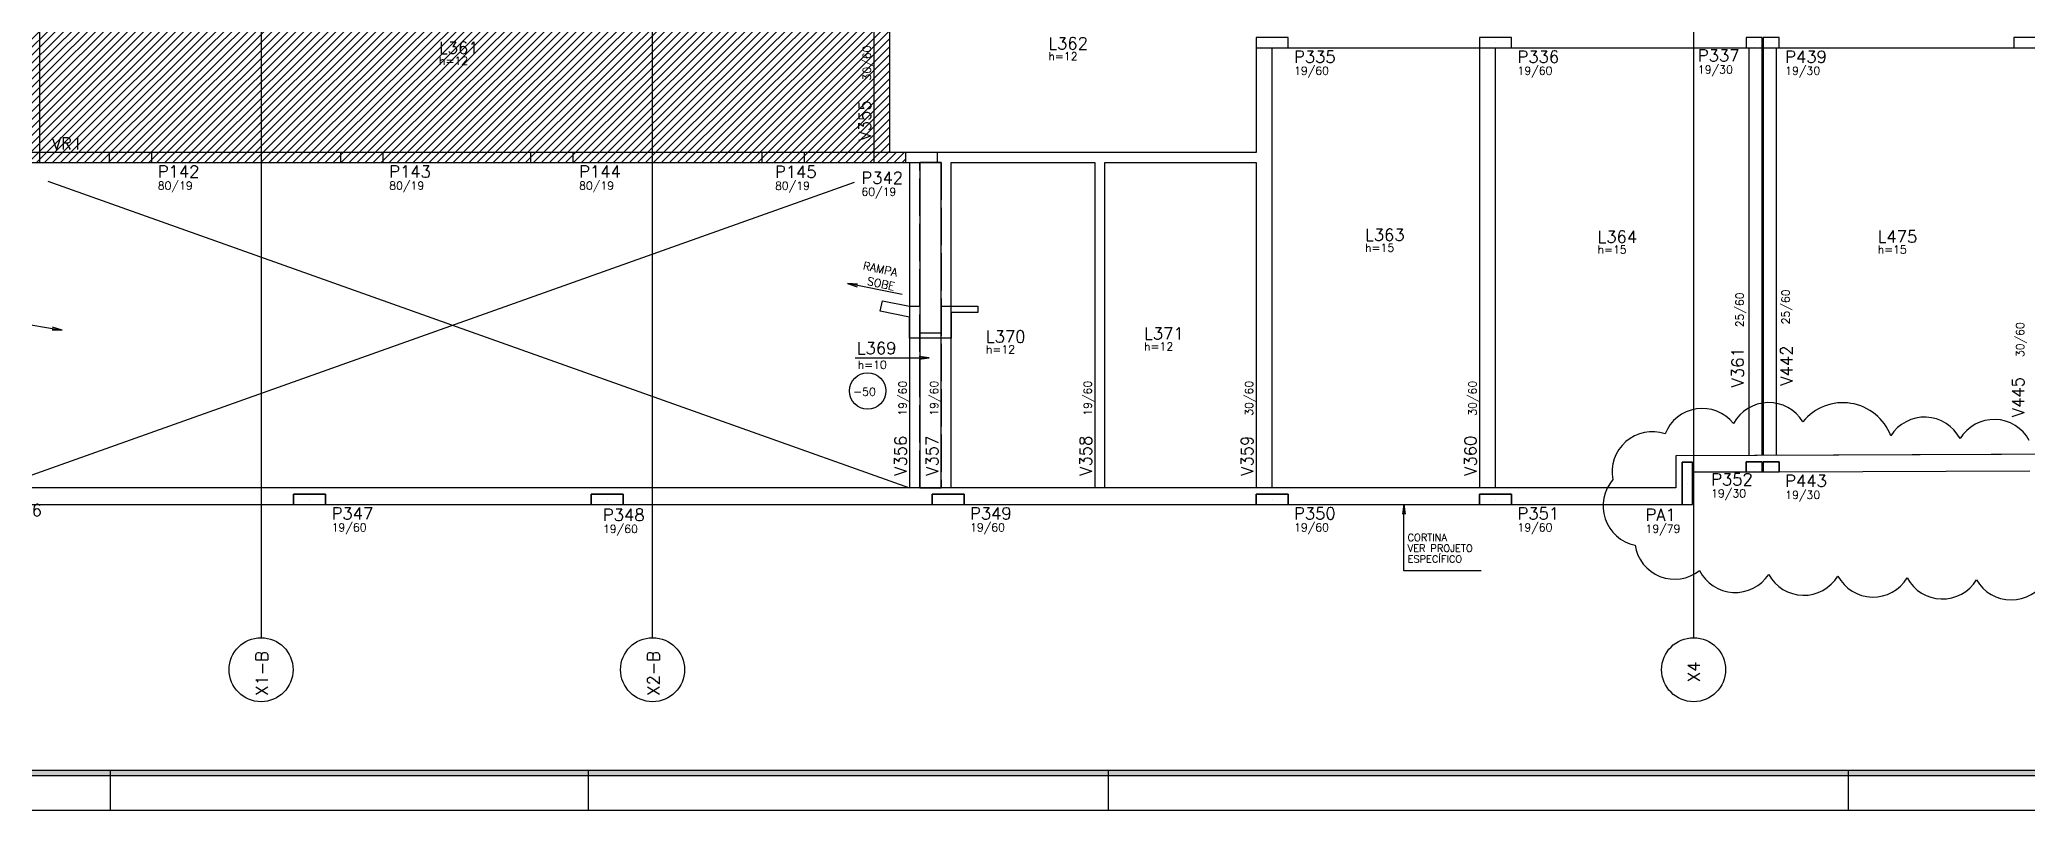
# Model space of a CAD drawing. Extents: x -9640 to 3028, y -572 to 5735.
# Drawn here: x -7300 to -3574, y -572 to 873 of the extents above; entities that cross this region are included whole.
import ezdxf

# ---------------------------------------------------------------- set-up
doc = ezdxf.new("R2010")
doc.units = 0
doc.header["$LTSCALE"] = 100
doc.header["$MEASUREMENT"] = 0
doc.linetypes.add('ESTILO_TQS_0001', pattern=[0.85, 0.7, -0.15])
doc.layers.get('0').update_dxf_attribs({"color": 245, "linetype": 'CONTINUOUS'})
for name, color, linetype in [('01', 7, 'CONTINUOUS'), ('10', 7, 'CONTINUOUS'), ('100', 7, 'CONTINUOUS'), ('11', 7, 'CONTINUOUS'), ('12', 7, 'CONTINUOUS'), ('13', 7, 'CONTINUOUS'), ('18', 4, 'CONTINUOUS'), ('2', 5, 'CONTINUOUS'), ('201', 7, 'ESTILO_TQS_0001'), ('221', 102, 'CONTINUOUS'), ('241', 4, 'CONTINUOUS'), ('242', 7, 'CONTINUOUS'), ('244', 6, 'CONTINUOUS'), ('27', 7, 'CONTINUOUS'), ('3', 1, 'CONTINUOUS'), ('30', 7, 'CONTINUOUS'), ('8', 7, 'CONTINUOUS'), ('9', 3, 'CONTINUOUS')]:
    doc.layers.add(name, color=color, linetype=linetype)
doc.styles.get("Standard").update_dxf_attribs({"font": 'ROMANS.SHX'})

msp = doc.modelspace()

# ---------------------------------------------------------------- hatches: boundary and pattern name
at = {"layer": '244', "linetype": 'Continuous'}
h = msp.add_hatch(dxfattribs=at)
h.set_pattern_fill('ANSI31', color=256, scale=85)
h.paths.add_polyline_path([(-7330.126007, 1081.596), (-7360.126007, 1081.596), (-7360.126007, 1062.596), (-7330.126, 1062.596), (-7330.126, 661.596), (-7360.126, 661.596), (-7360.126, 642.596), (-5676.126, 642.596), (-5676.126, 661.596), (-5706.126, 661.596), (-5706.126, 4326.596), (-7330.126007, 4326.596)])

# ---------------------------------------------------------------- linework, layer by layer
for p, q in [((-7168.325601, -497.090714), (-7168.325601, -572.090714)), ((-6272.075601, -497.090714), (-6272.075601, -572.090714)), ((-5297.075601, -497.090714), (-5297.075601, -572.090714)), ((-3909.575601, -497.090714), (-3909.575601, -572.090714))]:
    msp.add_line(p, q)
for points in [[(-9639.575601, -572.090714), (3027.924399, -572.090714), (3027.924399, 5735.409286), (-9639.575601, 5735.409286), (-9639.575601, -572.090714)], [(2952.924399, -497.090714), (2952.924399, -507.590714), (-9462.575601, -507.590714), (-9462.575601, 5670.909286), (2952.924399, 5670.909286), (2952.924399, 5660.409286), (-9452.075601, 5660.409286), (-9452.075601, -497.090714), (2952.924399, -497.090714)], [(-9452.075601, -497.090714), (2952.924399, -497.090714), (2952.924399, 5660.409286), (-9452.075601, 5660.409286), (-9452.075601, -497.090714)]]:
    msp.add_lwpolyline(points)
for points in [[(2952.924399, -507.590714), (-9462.575601, -507.590714), (-9452.075601, -497.090714)], [(2952.924399, -507.590714), (-9452.075601, -497.090714), (2952.924399, -497.090714)]]:
    msp.add_solid(points)
at = {"layer": '01'}
for p, q in [((-2552.298828, 99.796), (-4232.626021, 92.655338)), ((-4232.626021, 92.655338), (-4232.626021, 32.796)), ((-4201.426021, 62.596), (-4100.626021, 62.596)), ((-4068.626021, 62.596), (-4070.626021, 62.596)), ((-4038.626021, 62.596), (-3568.626021, 64.796)), ((-4232.626021, 32.796001), (-8853.626, 32.796001)), ((-7483.126, 1.596), (-6824.126, 1.596)), ((-6824.126, 1.596), (-6824.126, 20.596)), ((-6824.126, 20.596), (-6764.126, 20.596)), ((-6764.126, 20.596), (-6764.126, 1.596)), ((-6764.126, 1.596), (-6266.126011, 1.596)), ((-6266.126011, 1.596), (-6266.126011, 20.596)), ((-6266.126011, 20.596), (-6206.126011, 20.596)), ((-6206.126011, 20.596), (-6206.126011, 1.596)), ((-6206.126011, 1.596), (-5627.126021, 1.596)), ((-5627.126021, 1.596), (-5627.126021, 20.596)), ((-5627.126021, 20.596), (-5567.126021, 20.596)), ((-5567.126021, 20.596), (-5567.126021, 1.596)), ((-5567.126021, 1.596), (-5019.626021, 1.596)), ((-5019.626021, 1.596), (-5019.626021, 20.596)), ((-5019.626021, 20.596), (-4959.626021, 20.596)), ((-4959.626021, 20.596), (-4959.626021, 1.596)), ((-4959.626021, 1.596), (-4600.626021, 1.596)), ((-4600.626021, 1.596), (-4600.626021, 20.596)), ((-4600.626021, 20.596), (-4540.626021, 20.596)), ((-4540.626021, 20.596), (-4540.626021, 1.596)), ((-4540.626021, 1.596), (-4220.426021, 1.596))]:
    msp.add_line(p, q, dxfattribs=at)
for points in [[(-7300.126, 661.596), (-7300.126, 1062.596)], [(-5736.126, 1062.596), (-5736.126, 661.596)], [(-5706.126, 661.596), (-5706.126, 1062.596)], [(-5019.626021, 858.096), (-5019.626021, 661.596)], [(-4989.626021, 652.096), (-4989.626021, 858.096)], [(-4959.626021, 858.096), (-4600.626021, 858.096)], [(-4600.626021, 858.096), (-4600.626021, 32.796)], [(-4570.626021, 32.796), (-4570.626021, 858.096)], [(-4540.626021, 858.096), (-4100.626021, 858.096)], [(-4095.626021, 858.096), (-4095.626021, 93.237535)], [(-4070.626021, 93.343775), (-4070.626021, 858.096)], [(-4068.626021, 858.096), (-4068.626021, 93.352274)], [(-4043.626021, 93.458515), (-4043.626021, 858.096)], [(-4038.626021, 858.096), (-3598.626021, 858.096)], [(-7170.126021, 661.596), (-7300.126, 661.596)], [(-7300.126, 642.596), (-7170.126021, 642.596)], [(-7300.126, 642.596), (-7170.126021, 642.596)], [(-6736.126, 661.596), (-7090.126021, 661.596)], [(-7090.126021, 642.596), (-6736.126, 642.596)], [(-7090.126021, 642.596), (-6736.126, 642.596)], [(-6504.903771, 661.596), (-6656.126, 661.596)], [(-6656.126, 642.596), (-6380.126, 642.596)], [(-6656.126, 642.596), (-6504.903771, 642.596)], [(-6380.126, 661.596), (-6504.903771, 661.596)], [(-6504.903771, 642.596), (-6380.126, 642.596)], [(-5946.126, 661.596), (-6300.126, 661.596)], [(-6300.126, 642.596), (-5946.126, 642.596)], [(-6300.126, 642.596), (-5946.126, 642.596)], [(-5736.126, 661.596), (-5866.126, 661.596)], [(-5866.126, 642.596), (-5736.126, 642.596)], [(-5866.126, 642.596), (-5736.126, 642.596)], [(-5617.626021, 661.596), (-5676.126, 661.596)], [(-5676.126, 642.596), (-5617.626021, 642.596)], [(-5669.126021, 642.596), (-5669.126021, 32.796)], [(-5600.626021, 661.596), (-5659.626021, 661.596)], [(-5617.626021, 661.596), (-5617.626021, 642.596)], [(-5312.626021, 661.596), (-5600.626021, 661.596)], [(-5591.126021, 642.596), (-5322.126021, 642.596)], [(-5591.126021, 32.796), (-5591.126021, 642.596)], [(-5322.126021, 642.596), (-5322.126021, 32.796)], [(-5019.626021, 661.596), (-5312.626021, 661.596)], [(-5303.126021, 642.596), (-5019.626021, 642.596)], [(-5303.126021, 32.796), (-5303.126021, 642.596)], [(-5019.626021, 642.596), (-5019.626021, 32.796)], [(-4989.626021, 32.796), (-4989.626021, 652.096)], [(-7392.126, 1.596), (-6824.126, 1.596)], [(-6794.126, 32.796), (-7382.626, 32.796)], [(-6236.126011, 32.796), (-6794.126, 32.796)], [(-6764.126, 1.596), (-6266.126011, 1.596)], [(-5669.126021, 32.796), (-6236.126011, 32.796)], [(-6206.126011, 1.596), (-5659.626021, 1.596)], [(-5650.126021, 32.796), (-5669.126021, 32.796)], [(-5659.626021, 1.596), (-5627.126021, 1.596)], [(-5610.126021, 32.796), (-5650.126021, 32.796)], [(-5591.126021, 32.796), (-5610.126021, 32.796)], [(-5322.126021, 32.796), (-5591.126021, 32.796)], [(-5567.126021, 1.596), (-5312.626021, 1.596)], [(-5303.126021, 32.796), (-5322.126021, 32.796)], [(-5312.626021, 1.596), (-5019.626021, 1.596)], [(-5019.626021, 32.796), (-5303.126021, 32.796)], [(-4989.626021, 32.796), (-5019.626021, 32.796)], [(-4600.626021, 32.796), (-4989.626021, 32.796)], [(-4959.626021, 1.596), (-4600.626021, 1.596)], [(-4570.626021, 32.796), (-4600.626021, 32.796)]]:
    msp.add_lwpolyline(points, dxfattribs=at)
at = {"layer": '01', "color": 251}
for points in [[(-7170.126021, 661.596), (-7300.126, 661.596)], [(-7300.126, 642.596), (-7170.126021, 642.596)], [(-6736.126, 661.596), (-7090.126021, 661.596)], [(-7090.126021, 642.596), (-6736.126, 642.596)], [(-6641.625968, 661.596), (-6656.126, 661.596)], [(-6656.126, 642.596), (-6641.625968, 642.596)], [(-6380.126, 661.596), (-6641.625968, 661.596)], [(-6641.625968, 642.596), (-6380.126, 642.596)], [(-5946.126, 661.596), (-6300.126, 661.596)], [(-6300.126, 642.596), (-5946.126, 642.596)], [(-5736.126, 661.596), (-5866.126, 661.596)], [(-5866.126, 642.596), (-5736.126, 642.596)], [(-5659.626021, 661.596), (-5676.126, 661.596)], [(-5676.126, 642.596), (-5669.126021, 642.596)]]:
    msp.add_lwpolyline(points, dxfattribs=at)
at = {"layer": '100'}
for points in [[(-2552.298828, 99.796), (-4232.626021, 92.655338), (-4232.626021, 32.796), (-8973.926, 32.796001), (-8973.926, 4970.396)], [(-7483.126, 1.596), (-6824.126, 1.596), (-6824.126, 20.596), (-6764.126, 20.596), (-6764.126, 1.596), (-6266.126011, 1.596), (-6266.126011, 20.596), (-6206.126011, 20.596), (-6206.126011, 1.596), (-5627.126021, 1.596), (-5627.126021, 20.596), (-5567.126021, 20.596), (-5567.126021, 1.596), (-5019.626021, 1.596), (-5019.626021, 20.596), (-4959.626021, 20.596), (-4959.626021, 1.596), (-4600.626021, 1.596), (-4600.626021, 20.596), (-4540.626021, 20.596), (-4540.626021, 1.596), (-4220.426021, 1.596), (-4220.426021, 80.596), (-4201.426021, 80.596), (-4201.426021, 62.596), (-4100.626021, 62.596), (-4100.626021, 81.596), (-4070.626021, 81.596), (-4070.626021, 62.596), (-4068.626021, 62.596), (-4068.626021, 81.596), (-4038.626021, 81.596), (-4038.626021, 62.596), (-3568.626021, 64.796)]]:
    msp.add_lwpolyline(points, dxfattribs=at)
at = {"layer": '13'}
msp.add_circle((-5747.917379, 214.432895), 34.152599, dxfattribs=at)
at = {"layer": '18'}
for p, q in [((-6885.123768, 5249.096126), (-6885.123768, -248.404)), ((-6151.123768, -248.404), (-6151.123768, 5249.096126)), ((-4199.123325, 5249.096126), (-4199.123325, -248.404))]:
    msp.add_line(p, q, dxfattribs=at)
for centre in [(-6885.123768, -308.404), (-6151.123768, -308.404), (-4199.123325, -308.404)]:
    msp.add_circle(centre, 60, dxfattribs=at)
at = {"layer": '2'}
for points in [[(-4220.426021, 1.596), (-4201.426021, 1.596), (-4201.426021, 80.596), (-4220.426021, 80.596), (-4220.426021, 1.596)], [(-4070.626021, 62.596), (-4070.626021, 81.596), (-4100.626021, 81.596), (-4100.626021, 62.596), (-4070.626021, 62.596)], [(-4038.626021, 62.596), (-4038.626021, 81.596), (-4068.626021, 81.596), (-4068.626021, 62.596), (-4038.626021, 62.596)], [(-6764.126, 1.596), (-6764.126, 20.596), (-6824.126, 20.596), (-6824.126, 1.596), (-6764.126, 1.596)], [(-6206.126011, 1.596), (-6206.126011, 20.596), (-6266.126011, 20.596), (-6266.126011, 1.596), (-6206.126011, 1.596)], [(-5567.126021, 1.596), (-5567.126021, 20.596), (-5627.126021, 20.596), (-5627.126021, 1.596), (-5567.126021, 1.596)], [(-4959.626021, 1.596), (-4959.626021, 20.596), (-5019.626021, 20.596), (-5019.626021, 1.596), (-4959.626021, 1.596)], [(-4540.626021, 1.596), (-4540.626021, 20.596), (-4600.626021, 20.596), (-4600.626021, 1.596), (-4540.626021, 1.596)]]:
    msp.add_lwpolyline(points, dxfattribs=at)
at = {"layer": '201', "linetype": 'ESTILO_TQS_0001'}
for points in [[(-5650.126021, 642.596), (-5610.126021, 642.596)], [(-5650.126021, 32.796), (-5650.126021, 642.596)], [(-5610.126021, 642.596), (-5610.126021, 32.796)]]:
    msp.add_lwpolyline(points, dxfattribs=at)
at = {"layer": '221', "color": 102}
for points in [[(-5682.850071, 395.341875), (-5785.51589, 415.776652), (-5766.806188, 414.548016), (-5785.51589, 415.776652), (-5767.7617, 409.747454)], [(-5682.850071, 395.341875), (-5785.51589, 415.776652), (-5766.806188, 414.548016), (-5785.51589, 415.776652), (-5767.7617, 409.747454)], [(-7376.245893, 348.675921), (-7258.22839, 328.140536), (-7276.962341, 328.916158), (-7258.22839, 328.140536), (-7276.123251, 333.738432)], [(-7376.245893, 348.675921), (-7258.22839, 328.140536), (-7276.962341, 328.916158), (-7258.22839, 328.140536), (-7276.123251, 333.738432)], [(-5771.204728, 276.544197), (-5632.610387, 276.544197), (-5651.199978, 274.096831), (-5632.610387, 276.544197), (-5651.199978, 278.991563)], [(-5771.204728, 276.544197), (-5632.610387, 276.544197), (-5651.199978, 274.096831), (-5632.610387, 276.544197), (-5651.199978, 278.991563)], [(-4597.377063, -122.86909), (-4742.627588, -122.86909), (-4742.627588, 1.596), (-4740.180222, -16.993591), (-4742.627588, 1.596), (-4745.074954, -16.993591)]]:
    msp.add_lwpolyline(points, dxfattribs=at)
at = {"layer": '241'}
for p, q in [((-7382.626, 32.796), (-5772.215696, 605.907601)), ((-7285.130668, 607.898787), (-5669.126021, 32.796))]:
    msp.add_line(p, q, dxfattribs=at)
at = {"layer": '242'}
for p, q in [((-4989.626021, 867.596), (-4989.626021, 867.596)), ((-4570.626021, 867.596), (-4570.626021, 867.596)), ((-4085.626021, 867.596), (-4085.626021, 867.596)), ((-4053.626021, 867.596), (-4053.626021, 867.596)), ((-7130.126021, 652.096026), (-7130.126021, 652.096026)), ((-6696.126, 652.096026), (-6696.126, 652.096026)), ((-6340.126, 652.096), (-6340.126, 652.096)), ((-5906.126, 652.096), (-5906.126, 652.096)), ((-5706.126, 652.096), (-5706.126, 652.096)), ((-4210.926021, 41.096), (-4210.926021, 41.096)), ((-4085.626021, 72.096), (-4085.626021, 72.096)), ((-4053.626021, 72.096), (-4053.626021, 72.096)), ((-6794.126, 11.096), (-6794.126, 11.096)), ((-6236.126011, 11.096), (-6236.126011, 11.096)), ((-5597.126021, 11.096), (-5597.126021, 11.096)), ((-4989.626021, 11.096), (-4989.626021, 11.096)), ((-4570.626021, 11.096), (-4570.626021, 11.096))]:
    msp.add_line(p, q, dxfattribs=at)
at = {"layer": '244', "linetype": 'Continuous'}
msp.add_lwpolyline([(-7330.126007, 1081.596), (-7360.126007, 1081.596), (-7360.126007, 1062.596), (-7330.126, 1062.596), (-7330.126, 661.596), (-7360.126, 661.596), (-7360.126, 642.596), (-5676.126, 642.596), (-5676.126, 661.596), (-5706.126, 661.596), (-5706.126, 4326.596), (-7330.126007, 4326.596), (-7330.126007, 1081.596)], dxfattribs=at)
at = {"layer": '27'}
msp.add_lwpolyline([(-5650.126021, 32.796), (-5610.126021, 32.796), (-5610.126021, 642.596), (-5650.126021, 642.596), (-5650.126021, 32.796)], dxfattribs=at)
at = {"layer": '3'}
for points in [[(-4959.626021, 858.096), (-4959.626021, 877.096), (-5019.626021, 877.096), (-5019.626021, 858.096), (-4959.626021, 858.096)], [(-4540.626021, 858.096), (-4540.626021, 877.096), (-4600.626021, 877.096), (-4600.626021, 858.096), (-4540.626021, 858.096)], [(-4070.626021, 858.096), (-4070.626021, 877.096), (-4100.626021, 877.096), (-4100.626021, 858.096), (-4070.626021, 858.096)], [(-4038.626021, 858.096), (-4038.626021, 877.096), (-4068.626021, 877.096), (-4068.626021, 858.096), (-4038.626021, 858.096)], [(-3538.626021, 858.096), (-3538.626021, 877.096), (-3598.626021, 877.096), (-3598.626021, 858.096), (-3538.626021, 858.096)], [(-7360.126, 642.596), (-7300.126, 642.596), (-7300.126, 661.596), (-7360.126, 661.596), (-7360.126, 642.596)], [(-7170.126021, 642.596026), (-7090.126021, 642.596026), (-7090.126021, 661.596026), (-7170.126021, 661.596026), (-7170.126021, 642.596026)], [(-6736.126, 642.596026), (-6656.126, 642.596026), (-6656.126, 661.596026), (-6736.126, 661.596026), (-6736.126, 642.596026)], [(-6380.126, 642.596), (-6300.126, 642.596), (-6300.126, 661.596), (-6380.126, 661.596), (-6380.126, 642.596)], [(-5946.126, 642.596), (-5866.126, 642.596), (-5866.126, 661.596), (-5946.126, 661.596), (-5946.126, 642.596)], [(-5736.126, 642.596), (-5676.126, 642.596), (-5676.126, 661.596), (-5736.126, 661.596), (-5736.126, 642.596)]]:
    msp.add_lwpolyline(points, dxfattribs=at)
at = {"layer": '3', "color": 1, "linetype": 'Continuous'}
for centre, radius, start, end in [((-4058.348595, 117.519442), 75, 31.432096, 151.432096), ((-3919.442953, 95.897488), 96.437827, 20.966936, 140.966936), ((-4182.827745, 106.588821), 75, 38.604543, 158.604543), ((-3766.045529, 90.250958), 75, 27.629143, 147.629143), ((-3635.625678, 85.884176), 75, 28.535478, 148.535478), ((-4276.790483, 62.937238), 75, 71.231102, 191.231102), ((-4294.099156, -1.27239), 75, 138.596205, 258.596205), ((-4234.747778, -63.735245), 75, 188.477442, 308.477442), ((-4121.150112, -88.610156), 75, 206.819911, 326.819911), ((-3992.489273, -93.828124), 75, 208.535259, 328.535259), ((-3862.591272, -97.216155), 75, 208.476614, 328.476614), ((-3732.69434, -100.741701), 75, 208.414008, 328.414008), ((-3603.806426, -102.606346), 75, 209.928291, 329.928291)]:
    msp.add_arc(centre, radius, start, end, dxfattribs=at)
at = {"layer": '30'}
msp.add_lwpolyline([(-5669.126021, 373.380417), (-5669.126021, 373.380417), (-5650.126021, 373.380417), (-5650.126021, 323.380417), (-5610.126021, 323.380417), (-5610.126021, 373.380417), (-5541.126021, 373.380417), (-5541.126021, 361.380417), (-5591.126021, 361.380417), (-5591.126021, 313.380417), (-5669.126021, 313.380417), (-5669.126021, 352.988088), (-5724.126581, 363.935501), (-5720.222374, 383.550741), (-5669.126021, 373.380417)], dxfattribs=at)

# ---------------------------------------------------------------- texts
at = {"layer": '10', "linetype": 'Continuous'}
for s, p in [('L361', (-6551.616448, 846.675885)), ('L362', (-5409.0061, 854.995902)), ('L363', (-4815.201617, 495.976918)), ('L364', (-4379.29215, 492.405092)), ('L475', (-3854.104741, 492.598926)), ('L369', (-5768.128901, 283.3726)), ('L370', (-5526.071637, 305.106066)), ('L371', (-5229.568365, 310.89438))]:
    msp.add_text(s, height=22.5, dxfattribs=at).set_placement(p)
at = {"layer": '11', "linetype": 'Continuous'}
for s, p in [('30/60', (-5741.751, 796.596)), ('25/60', (-4105.368752, 333.681736)), ('25/60', (-4019.112024, 339.253181)), ('30/60', (-3579.545247, 277.798244)), ('19/60', (-5674.751021, 167.796)), ('19/60', (-5615.751021, 167.796)), ('19/60', (-5327.751021, 167.796)), ('30/60', (-5025.251021, 167.796)), ('30/60', (-4606.251021, 167.796))]:
    msp.add_text(s, height=15, rotation=90, dxfattribs=at).set_placement(p)
at = {"layer": '12', "linetype": 'Continuous'}
for s, p in [('19/60', (-4948.376021, 807.471)), ('19/60', (-4529.376021, 807.471)), ('19/30', (-4191.185572, 809.735982)), ('19/30', (-4027.376021, 807.471)), ('80/19', (-7078.876021, 591.971026)), ('80/19', (-6644.876, 591.971026)), ('80/19', (-6288.876, 591.971)), ('80/19', (-5921.578642, 591.705252)), ('60/19', (-5759.594634, 580.45665)), ('19/30', (-4166.37542, 14.801347)), ('19/30', (-4027.376021, 11.971)), ('19/60', (-6752.876, -49.029)), ('19/60', (-6244.170659, -51.928685)), ('19/60', (-5555.876021, -49.029)), ('19/60', (-4948.376021, -49.029)), ('19/60', (-4529.376021, -49.029)), ('19/79', (-4289.457861, -51.473457))]:
    msp.add_text(s, height=15, dxfattribs=at).set_placement(p)
at = {"layer": '13', "linetype": 'Continuous'}
for s, p in [('h=12', (-6551.616448, 826.275885)), ('h=12', (-5409.0061, 834.595902)), ('h=15', (-4815.201617, 475.576918)), ('h=15', (-4379.29215, 472.005092)), ('h=15', (-3854.104741, 472.198926)), ('h=12', (-5526.071637, 284.706066)), ('h=12', (-5229.568365, 290.49438)), ('h=10', (-5766.526585, 256.029232)), ('-50', (-5774.917379, 205.432895))]:
    msp.add_text(s, height=15, dxfattribs=at).set_placement(p)
at = {"layer": '18'}
for s, p in [('X1-B', (-6872.3732, -357.149205)), ('X2-B', (-6138.3732, -357.149205)), ('X4', (-4187.347855, -331.651168))]:
    msp.add_text(s, height=22.5, rotation=90, dxfattribs=at).set_placement(p)
at = {"layer": '221', "color": 102, "linetype": 'Continuous'}
for s, p in [('VER PROJETO', (-4735.500513, -87.385842)), ('CORTINA', (-4735.500513, -67.135842)), ('ESPECÍFICO', (-4735.500513, -107.635842))]:
    msp.add_text(s, height=13.5, dxfattribs=at).set_placement(p)
at = {"layer": '30'}
for s, p in [('RAMPA', (-5757.616595, 442.484095)), ('SOBE', (-5750.000976, 413.729594))]:
    msp.add_text(s, height=15, rotation=-12, dxfattribs=at).set_placement(p)
at = {"layer": '8', "linetype": 'Continuous'}
for s, p in [('V355', (-5741.751, 684.096)), ('V361', (-4105.368752, 221.181736)), ('V442', (-4013.566556, 224.376552)), ('V445', (-3579.545247, 165.298244)), ('V356', (-5674.751021, 55.296)), ('V357', (-5615.751021, 55.296)), ('V358', (-5327.751021, 55.296)), ('V359', (-5025.251021, 55.296)), ('V360', (-4606.251021, 55.296))]:
    msp.add_text(s, height=22.5, rotation=90, dxfattribs=at).set_placement(p)
msp.add_text('VR1', height=22.5, dxfattribs=at).set_placement((-7277.626, 667.221))
at = {"layer": '9', "linetype": 'Continuous'}
for s, p in [('P335', (-4948.376021, 829.971)), ('P336', (-4529.376021, 829.971)), ('P337', (-4191.185572, 832.235982)), ('P439', (-4027.376021, 829.971)), ('P142', (-7078.876021, 614.471026)), ('P143', (-6644.876, 614.471026)), ('P144', (-6288.876, 614.471)), ('P145', (-5921.578642, 614.205252)), ('P342', (-5759.594634, 602.95665)), ('P352', (-4166.37542, 37.301347)), ('P443', (-4027.376021, 34.471)), ('P346', (-7374.125979, -20.404)), ('P347', (-6752.876, -26.529)), ('P348', (-6244.170659, -29.428685)), ('P349', (-5555.876021, -26.529)), ('P350', (-4948.376021, -26.529)), ('P351', (-4529.376021, -26.529)), ('PA1', (-4289.457861, -28.973457))]:
    msp.add_text(s, height=22.5, dxfattribs=at).set_placement(p)

doc.saveas('drawing.dxf')
